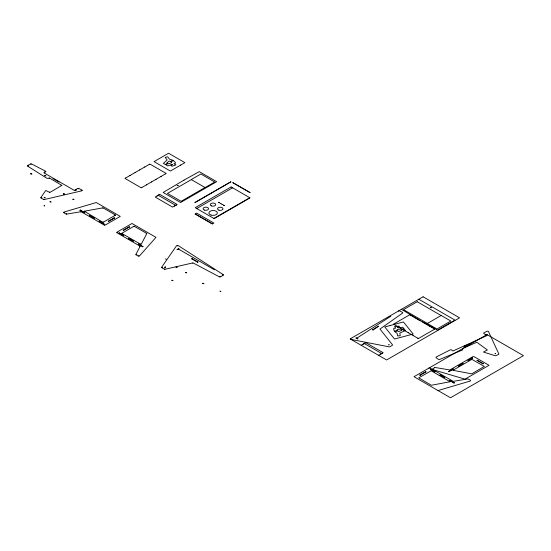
<?xml version="1.0" encoding="UTF-8"?>
<svg xmlns="http://www.w3.org/2000/svg" width="551" height="551" viewBox="0 0 551 551"><rect width="100%" height="100%" fill="white"/><g stroke="black" fill="none" stroke-linecap="round" stroke-linejoin="round"><path stroke-width="0.83" d="M61.864 185.377L49.886 192.437L45.747 190.481L40.905 197.465A1.006 0.579 0 0 0 41.132 198.091L43.329 199.359A1.006 0.579 0 0 0 44.417 199.49L81.5 190.921A1.006 0.579 0 0 0 81.803 189.95L78.993 188.504A1.006 0.579 0 0 0 77.615 188.525L74.337 190.412L44.032 172.876L45.244 172.105A1.006 0.579 0 0 0 45.457 171.154L31.682 164.026A1.006 0.579 0 0 0 30.305 164.046L27.853 165.465A1.006 0.579 0 0 0 27.825 166.264L47.007 178.331L49.528 178.076L61.864 185.377L61.182 185.363M49.445 192.492L49.521 192.099M103.161 222.322L115.538 215.069L102.968 207.837L84.262 211.226L102.761 222.211L103.244 221.929M49.08 178.379L49.246 178.001M66.327 214.105L66.575 213.54M80.777 212.073L81.252 211.798L104.015 224.939A1.012 0.585 0 0 0 105.455 224.939L120.27 216.385L96.267 202.52L64.302 211.97A1.012 0.585 0 0 0 64.047 212.906L65.858 213.953A1.012 0.585 0 0 0 66.871 214.098L80.942 211.694M102.803 208.209L102.968 207.83M192.767 263.275L193.222 262.992L219.229 276.774A1.012 0.585 0 0 0 220.634 276.76L223.079 275.342A1.012 0.585 0 0 0 223.121 274.536L178.221 245.601A1.012 0.585 0 0 0 176.52 245.78L161.684 267.187A1.012 0.585 0 0 0 161.911 267.82L164.115 269.095A1.012 0.585 0 0 0 165.204 269.225L192.912 262.896M495.142 353.577L495.549 353.57M495.542 353.756L495.163 353.763M44.183 197.389L44.59 197.389M44.583 197.575L44.197 197.575M164.969 267.125L165.376 267.125M165.362 267.304L164.99 267.318M388.73 344.74L389.137 344.747M389.123 344.926L388.751 344.933M356.759 338.197L390.797 316.274M372.593 329.829L378.248 326.185M373.034 329.925L378.461 326.426M30.718 173.951L31.255 173.641M44.789 175.776L45.334 175.466M50.003 201.866L50.54 201.556M63.517 194.062L64.061 193.752M44.121 205.922L44.659 205.606M72.897 199.448L73.435 199.138M125.525 178.083L124.96 178.414L141.283 187.836L141.855 187.512M130.008 175.494L135.167 172.518M139.651 169.928L144.803 166.953M149.293 164.363L149.858 164.04L166.182 173.462L165.617 173.792M79.881 210.324L80.432 210M172.67 160.265L170.555 161.491L169.102 161.085L166.953 162.924L167.511 163.248L165.314 164.515L163.378 163.392L167.167 159.935L165.128 157.421L167.628 156.787L169.543 159.17A9.856 5.689 0 0 1 175.631 163.11L173.909 163.73L175.962 164.914L171.912 166.312L170.893 165.252L172.553 164.673L172.07 164.391L167.793 165.947L165.858 164.825L168.055 163.557L168.585 163.861L171.76 162.621L171.085 161.801L173.221 160.575M84.145 212.776L84.689 212.459M89.524 215.889L90.075 215.565M146.339 184.922L151.491 181.947M155.974 179.357L161.133 176.382M180.618 165.128L184.895 162.662L168.572 153.233L154.039 161.622L170.362 171.051L180.742 165.059M93.78 218.341L94.331 218.024M99.166 221.454L99.71 221.13M103.423 223.906L103.974 223.589M108.368 221.206L114.126 217.886M108.561 221.454L114.553 217.996M191.252 179.564L200.881 174.006L214.752 182.016L205.13 187.574M123.197 230.249L129.189 226.785M123.631 230.359L129.382 227.033M118.954 233.218L119.505 232.894M123.21 235.67L123.761 235.353M128.59 238.783L129.141 238.459M132.846 241.235L133.397 240.918M196.735 208.526L232.612 187.815M138.232 244.348L138.783 244.024M195.24 214.008L196.735 213.147L213.898 223.059L212.404 223.92L195.24 214.008L212.404 223.92M142.489 246.8L143.04 246.483M213.898 218.437L249.775 197.719M176.961 249.555L178.765 248.515M177.27 249.734L179.075 248.694M164.901 267.366L165.438 267.056M176.106 267.325L176.644 267.015M191.7 258.929L192.134 258.681M197.458 262.248L197.885 262M171.919 280.542L172.463 280.232M185.439 272.738L185.976 272.428M202.761 283.551L203.298 283.242M220.269 291.672L220.806 291.362M393.917 324.436L398.642 327.163M410.24 315.007L414.965 317.734M361.174 345.277L365.747 342.639L383.152 352.688L378.571 355.326M403.559 330.001L408.284 332.728M422.328 321.674L437.549 330.152L454.947 320.103L418.829 299.248M424.607 323.299L401.431 309.297M413.195 335.566L417.92 338.293M429.525 326.137L434.243 328.864M419.731 375.086L425.723 371.629M420.165 375.197L425.916 371.877M430.317 369.494L430.868 369.177M434.574 371.953L435.125 371.636M439.953 375.059L440.504 374.742M448.762 371.429L453.025 368.97M458.404 365.864L462.661 363.405M468.04 360.299L472.303 357.84M449.072 371.608L453.335 369.149M458.714 366.043L462.971 363.584M468.357 360.478L472.613 358.019M444.216 377.518L444.76 377.201M477.008 360.54L477.442 360.292M449.595 380.624L450.146 380.307M482.766 363.86L483.193 363.612M453.852 383.083L454.403 382.766M464.052 346.469L470.719 343.445M438.024 390.563L469.989 381.113A1.012 0.585 0 0 0 470.244 380.176L468.433 379.136A1.012 0.585 0 0 0 467.42 378.985L453.197 381.361L430.269 368.151A1.012 0.585 0 0 0 428.836 368.151M390.273 325.476L384.791 326.95L394.53 339.037L413.16 334.037L403.428 321.949L390.122 325.517M394.523 331.227L397.25 330.49L397.106 329.588L400.825 329.05L401.142 329.443L403.966 328.692L402.809 327.253L397.863 327.859L397.574 327.508L399.482 327.294L399.158 326.089L394.523 326.598L395.749 328.12L393.758 328.362A9.856 5.689 0 0 0 397.133 333.272L397.519 335.89L400.246 335.793L399.826 333.024L405.44 330.524L404.282 329.085L401.465 329.842L401.796 330.256L398.69 331.557L397.567 330.889L394.853 331.619M122.377 233.321L121.702 233.362L140.677 244.293L141.359 244.017L146.814 233.569L146.139 233.569M139.458 246.283L140.133 246.283L135.945 254.321A1.012 0.585 0 0 0 136.193 254.899L138.005 255.946A1.012 0.585 0 0 0 139.63 255.802L155.995 237.343L131.992 223.486L117.17 232.04A1.012 0.585 0 0 0 117.17 232.873L140.112 246.194M135.932 254.631L136.917 254.486M140.822 244.286L140.712 243.9M40.85 197.795L41.842 197.678M161.636 267.524L162.628 267.407M146.78 233.445L134.065 226.192L121.702 233.362M44.789 171.588L45.802 171.568M81.128 190.384L82.14 190.364M114.904 215.2L115.579 215.2M116.881 232.453L117.893 232.453M222.363 274.928L223.382 274.928M27.55 165.865L28.562 165.872M63.764 212.404L64.763 212.493M31.076 173.799L31.965 174.137M45.148 175.617L46.043 175.962M63.875 193.904L64.763 194.248M73.255 199.29L74.144 199.634M44.638 197.492L45.533 197.837M50.361 201.707L51.25 202.052M165.424 258.936L166.312 259.28M176.465 267.166L177.353 267.51M185.797 272.58L186.686 272.924M172.277 280.383L173.166 280.728M203.119 283.393L204.008 283.737M44.004 172.628L44.659 172.725M84.255 211.253L84.909 211.35M378.138 326.254L378.592 326.488M372.703 329.753L373.158 329.987M356.153 337.825L358.047 338.81M355.856 338.018L357.751 338.996M441.193 315.475L450.821 321.033L436.95 329.043L427.321 323.485M149.411 164.294L144.686 167.022M165.734 173.723L161.009 176.451M410.364 315.076L409.799 314.752L393.469 324.174L394.041 324.505M414.848 317.665L420 320.641M424.49 323.23L429.642 326.206M434.126 328.795L434.691 329.126L418.367 338.548L417.803 338.224M477.324 360.223L483.317 363.681M477.132 360.471L482.883 363.791M472.179 357.771L472.73 358.088M139.768 169.86L135.05 172.587M156.098 179.289L151.373 182.016M467.923 360.23L468.474 360.547M462.544 363.336L463.095 363.653M398.525 327.094L403.676 330.07M408.16 332.659L413.319 335.635M130.132 175.425L125.408 178.152M146.456 184.854L141.731 187.581M458.287 365.795L458.831 366.112M159.019 194.854L156.987 196.032M176.423 204.903L174.391 206.074M158.013 195.13L175.948 205.489M452.901 368.901L453.452 369.218M448.645 371.36L449.196 371.677M430.744 369.246L435.008 371.705M440.387 374.811L444.643 377.27M450.022 380.376L454.286 382.835M430.434 369.425L434.691 371.884M440.077 374.99L444.333 377.449M449.712 380.555L453.976 383.014M425.606 371.698L426.04 371.946M365.003 343.066L362.964 344.244M382.401 353.115L380.369 354.293M419.855 375.017L420.282 375.265M363.991 343.342L381.926 353.701M178.4 249.024L214.463 269.845M192.017 258.612L198.009 262.069M53.02 178.682L59.012 182.14M191.824 258.86L197.575 262.18M44.789 175.466L45.334 175.776M114.002 217.817L114.436 218.065M129.072 226.854L129.506 227.102M30.718 173.641L31.255 173.951M63.517 193.752L64.061 194.062M72.897 199.138L73.435 199.448M108.251 221.137L108.678 221.385M123.321 230.18L123.748 230.428M80.315 210.069L84.572 212.528M89.951 215.634L94.214 218.093M99.593 221.206L103.85 223.658M80.005 210.255L84.262 212.707M89.641 215.82L93.904 218.272M99.283 221.385L103.54 223.837M119.381 232.963L123.638 235.422M129.024 238.528L133.28 240.987M138.659 244.1L142.916 246.552M219.945 290.956L220.538 291.465M220.269 291.362L220.806 291.672M119.071 233.149L123.328 235.601M128.714 238.714L132.97 241.166M138.349 244.279L142.606 246.731M176.106 267.015L176.644 267.325M185.439 272.428L185.976 272.738M202.761 283.242L203.298 283.551M164.901 267.056L165.438 267.366M50.003 201.556L50.54 201.866M44.121 205.606L44.659 205.922M171.919 280.232L172.463 280.542M485.789 334.257L487.201 335.242M470.726 343.61L464.328 346.51M138.728 255.533L138.886 256.112M219.918 276.34L219.939 276.926M177.443 245.409L177.463 245.994M164.832 268.681L164.832 269.267M134.038 226.192L134.038 226.585M104.738 224.519L104.738 225.104M78.325 188.346L78.325 188.931M44.039 198.952L44.039 199.538M31.014 163.874L31.014 164.46M398.442 311.026A1.012 0.585 0 0 1 399.833 311.005L402.416 312.334A1.012 0.585 0 0 1 402.519 313.147L379.97 329.043L392.408 344.699A1.012 0.585 0 0 1 392.243 345.339L390.17 346.675A1.012 0.585 0 0 1 389.089 346.841L351.249 339.457A1.012 0.585 0 0 1 350.856 338.486M452.991 370.313L471.725 373.847L484.336 366.436L471.876 359.362L453.005 370.251M462.385 348.666L462.737 349.871L439.698 359.424A1.006 0.579 0 0 1 438.32 359.307L436.178 357.737A1.006 0.579 0 0 1 436.309 356.938L450.208 349.899A1.006 0.579 0 0 1 451.82 350.133L452.337 350.829L453.191 350.87L486.788 335.649L483.93 333.548A1.006 0.579 0 0 1 484.053 332.749L486.884 331.316A1.006 0.579 0 0 1 488.523 331.606L498.807 353.887A1.006 0.579 0 0 1 498.462 354.493L496.01 355.602A1.006 0.579 0 0 1 494.908 355.657L483.475 352.048L487.373 349.961L476.787 342.219L462.385 348.666M177.16 185.529L178.262 185.549L177.167 185.508M430.269 307.637L431.364 307.678L430.283 307.589M218.437 202.513L219.491 202.582L218.458 202.458M220.173 203.519L221.226 203.546L220.18 203.484M221.908 204.517L222.962 204.552L221.908 204.517M223.644 205.523L224.698 205.551L223.651 205.489M450.057 381.747L431.371 385.259L418.712 377.841L431.171 370.768L450.057 381.747M76.61 189.675L75.039 190.577L76.651 189.702M184.048 180.094L163.151 192.471L180.549 202.52L216.667 181.665L199.269 171.623L184.048 180.094M159.769 194.427L155.196 197.065L172.594 207.114L177.174 204.469L159.769 194.427M191.342 179.612L167.456 193.408L181.148 201.315L205.041 187.519L191.342 179.612M230.848 181.823L194.971 202.534L230.848 181.823M232.88 182.684L250.044 192.595L232.88 182.684M231.117 186.954L195.24 207.665L214.167 218.595L250.044 197.878L231.117 186.954M423.092 296.789L350.14 338.906L386.616 359.968L459.575 317.851L423.092 296.789M417.217 301.734L403.518 309.641L427.411 323.437L441.103 315.53L417.217 301.734M486.974 334.581L414.015 376.705L450.498 397.767L523.45 355.643L486.974 334.581M434.615 367.724L432.804 368.771A1.012 0.585 0 0 0 433.058 369.707L465.023 379.157L489.033 365.299L474.211 356.745A1.012 0.585 0 0 0 472.779 356.745L449.85 369.955L435.627 367.579A1.012 0.585 0 0 0 434.615 367.724M211.019 215.055A4.229 2.438 0 0 0 217.363 212.941A4.229 2.438 0 0 0 211.019 210.826A4.229 2.438 0 0 0 211.019 215.055M204.483 210.083A2.707 1.563 0 0 0 208.547 208.726A2.707 1.563 0 0 0 204.483 207.376A2.707 1.563 0 0 0 204.483 210.083M218.926 210.165A2.707 1.563 0 0 0 222.983 208.815A2.707 1.563 0 0 0 218.926 207.458A2.707 1.563 0 0 0 218.926 210.165M211.398 205.867A2.707 1.563 0 0 0 215.675 204.765A2.707 1.563 0 0 0 211.88 203.174A2.707 1.563 0 0 0 211.398 205.867"/></g></svg>
